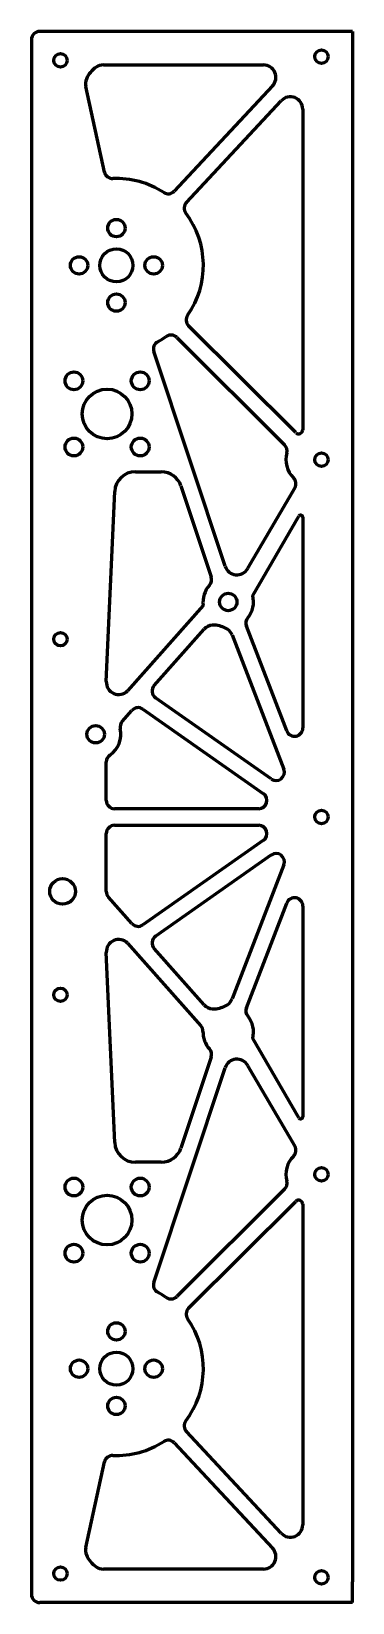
# Model space of a CAD drawing. Header units: millimetres. Extents: x -170 to -93, y 69 to 449.
import ezdxf

# ---------------------------------------------------------------- set-up
doc = ezdxf.new("R2010")
doc.units = ezdxf.units.MM
doc.linetypes.add('K5LT_BASIC', pattern=[0])
doc.layers.add('Системный слой (1)', color=251, linetype='Continuous', true_color=0x6c6c6c)

msp = doc.modelspace()

# ---------------------------------------------------------------- linework, layer by layer
at = {"layer": 'Системный слой (1)', "color": 150, "linetype": 'K5LT_BASIC', "lineweight": 60, "true_color": 0x0080ff}
for p, q in [((-92.91, 449.19), (-168.41, 449.19)), ((-92.91, 449.19), (-92.91, 74.19)), ((-170.41, 447.19), (-170.41, 71.19)), ((-153.06, 441.09), (-114.4, 441.09)), ((-152.78, 415.17), (-157.28, 435.85)), ((-112.2, 436.04), (-135.94, 410.55)), ((-133.01, 407.82), (-110.1, 432.43)), ((-104.91, 430.38), (-104.91, 352.85)), ((-106.61, 352.15), (-132.48, 378.01)), ((-135.31, 375.18), (-109.3, 349.18)), ((-123.66, 319.82), (-140.88, 371.74)), ((-145.32, 342.68), (-139.07, 342.68)), ((-134.32, 339.26), (-127.02, 317.24)), ((-106.85, 338.82), (-118.22, 319.25)), ((-152.34, 291.95), (-150.32, 337.9)), ((-117.01, 312.74), (-105.84, 331.96)), ((-104.91, 331.71), (-104.91, 280.73)), ((-128.95, 310.32), (-147.22, 289.7)), ((-140.81, 290.99), (-128.76, 304.59)), ((-108.77, 280.01), (-118.51, 305.33)), ((-121.98, 303.21), (-109.49, 270.73)), ((-143.51, 285.27), (-114.41, 264.82)), ((-112.51, 268.38), (-140.47, 288.03)), ((-148.51, 282.31), (-146.16, 284.96)), ((-152.34, 263.19), (-152.34, 272.5)), ((-115.56, 261.19), (-150.34, 261.19)), ((-152.34, 241.15), (-152.34, 255.19)), ((-150.34, 257.19), (-115.56, 257.19)), ((-114.41, 253.55), (-143.51, 233.1)), ((-140.47, 230.35), (-112.51, 250)), ((-109.49, 247.64), (-121.98, 215.17)), ((-146.16, 233.41), (-151.84, 239.82)), ((-118.51, 213.04), (-108.77, 238.36)), ((-104.91, 237.65), (-104.91, 186.67)), ((-147.22, 228.68), (-129.51, 208.69)), ((-150.32, 180.47), (-152.34, 226.42)), ((-128.76, 213.79), (-140.81, 227.39)), ((-105.84, 186.41), (-117.01, 205.64)), ((-140.88, 146.63), (-123.66, 198.56)), ((-127.02, 201.13), (-134.32, 179.12)), ((-118.22, 199.12), (-106.85, 179.55)), ((-139.07, 175.69), (-145.32, 175.69)), ((-109.3, 169.2), (-135.31, 143.19)), ((-132.48, 140.37), (-106.61, 166.23)), ((-104.91, 165.52), (-104.91, 88)), ((-110.1, 85.95), (-133.01, 110.55)), ((-135.94, 107.83), (-112.2, 82.33)), ((-157.28, 82.53), (-152.78, 103.21)), ((-114.4, 77.29), (-153.06, 77.29)), ((-92.91, 69.19), (-92.91, 74.19)), ((-92.91, 69.19), (-168.41, 69.19))]:
    msp.add_line(p, q, dxfattribs=at)
for centre, radius in [((-100.41, 443.09), 1.62), ((-163.41, 442.19), 1.62), ((-149.91, 401.61), 2.1), ((-149.91, 392.61), 4), ((-158.91, 392.61), 2.1), ((-140.91, 392.61), 2.1), ((-149.91, 383.61), 2.1), ((-160.16, 364.68), 2.15), ((-144.16, 364.68), 2.15), ((-152.16, 356.68), 6), ((-160.16, 348.68), 2.15), ((-144.16, 348.68), 2.15), ((-100.41, 345.61), 1.62), ((-122.91, 311.19), 2.1), ((-163.41, 302.19), 1.62), ((-154.91, 279.19), 2.1), ((-100.41, 259.19), 1.62), ((-162.91, 241.19), 3.1), ((-163.41, 216.19), 1.62), ((-160.16, 169.69), 2.15), ((-144.16, 169.69), 2.15), ((-100.41, 172.76), 1.62), ((-152.16, 161.69), 6), ((-160.16, 153.69), 2.15), ((-144.16, 153.69), 2.15), ((-149.91, 134.76), 2.1), ((-149.91, 125.76), 4), ((-158.91, 125.76), 2.1), ((-140.91, 125.76), 2.1), ((-149.91, 116.76), 2.1), ((-163.41, 76.19), 1.62), ((-100.41, 75.29), 1.62)]:
    msp.add_circle(centre, radius, dxfattribs=at)
for centre, radius, start, end in [((-168.41, 447.19), 2, 90, 180), ((-153.06, 438.09), 3, 90, 125.1167), ((-114.4, 438.09), 3, 317.0425, 90), ((-154.35, 436.49), 3, 157.1773, 192.2939), ((-150.93, 435.05), 6.72, 125.1167, 157.1773), ((-107.91, 430.38), 3, 0, 137.0425), ((-150.82, 415.59), 2, 192.2939, 272.2785), ((-149.91, 392.61), 21, 57.0579, 92.2785), ((-137.4, 411.91), 2, 237.0579, 317.0425), ((-131.55, 406.46), 2, 137.0425, 217.0271), ((-149.91, 392.61), 21, 325.0154, 37.0271), ((-131.06, 379.42), 2, 145.0154, 225), ((-138.98, 372.37), 2, 118.3609, 198.3455), ((-149.91, 392.61), 21, 298.3609, 304.9846), ((-136.72, 373.77), 2, 45, 124.9846), ((-105.91, 352.85), 1, 225, 0), ((-110.72, 347.76), 2, 344.5924, 45), ((-102.91, 345.61), 6.1, 164.5924, 225.5487), ((-145.32, 337.68), 5, 90, 177.4759), ((-139.07, 337.68), 5, 18.3455, 90), ((-108.58, 339.83), 2, 329.8436, 45.5487), ((-105.41, 331.71), 0.5, 0, 149.8436), ((-120.81, 320.76), 3, 198.3455, 329.8436), ((-128.92, 316.61), 2, 317.9379, 18.3455), ((-122.91, 311.19), 6.1, 137.9379, 188.1981), ((-122.91, 311.19), 6.1, 320.63, 14.7276), ((-126.51, 302.6), 3, 94.2757, 138.4417), ((-126.31, 299.93), 5.68, 76.3956, 94.2757), ((-122.91, 311.19), 6.1, 250.1924, 256.1755), ((-126.31, 299.93), 5.68, 55.1966, 69.9724), ((-124.78, 302.13), 3, 21.0375, 55.1966), ((-116.65, 306.05), 2, 140.63, 201.0375), ((-149.35, 291.82), 3, 177.4759, 315), ((-139.32, 289.66), 2, 138.4417, 234.9038), ((-144.66, 283.64), 2, 54.9038, 138.4417), ((-147.01, 280.99), 2, 138.4417, 192.8278), ((-154.91, 279.19), 6.1, 304.3008, 12.8278), ((-106.91, 280.73), 2, 201.0375, 0), ((-150.34, 272.5), 2, 124.3008, 180), ((-111.36, 270.01), 2, 234.9038, 21.0375), ((-150.34, 263.19), 2, 180, 270), ((-115.56, 263.19), 2, 270, 54.9038), ((-150.34, 255.19), 2, 90, 180), ((-115.56, 255.19), 2, 305.0962, 90), ((-111.36, 248.36), 2, 338.9625, 125.0962), ((-150.34, 241.15), 2, 180, 221.5583), ((-106.91, 237.65), 2, 0, 158.9625), ((-144.66, 234.74), 2, 221.5583, 305.0962), ((-149.35, 226.56), 3, 45, 182.5241), ((-139.32, 228.71), 2, 125.0962, 221.5583), ((-126.51, 215.78), 3, 221.5583, 265.7243), ((-126.31, 218.45), 5.68, 265.7243, 283.6044), ((-122.91, 207.19), 6.1, 103.8245, 109.8076), ((-126.31, 218.45), 5.68, 290.0276, 304.8034), ((-124.78, 216.25), 3, 304.8034, 338.9625), ((-116.65, 212.33), 2, 158.9625, 219.37), ((-122.91, 207.19), 6.1, 345.2724, 39.37), ((-131.01, 207.37), 2, 358.7335, 41.5583), ((-122.91, 207.19), 6.1, 178.7335, 222.0621), ((-128.92, 201.76), 2, 341.6545, 42.0621), ((-120.81, 197.61), 3, 30.1564, 161.6545), ((-105.41, 186.67), 0.5, 210.1564, 0), ((-145.32, 180.69), 5, 182.5241, 270), ((-139.07, 180.69), 5, 270, 341.6545), ((-108.58, 178.55), 2, 314.4513, 30.1564), ((-102.91, 172.76), 6.1, 134.4513, 195.4076), ((-110.72, 170.61), 2, 315, 15.4076), ((-105.91, 165.52), 1, 0, 135), ((-138.98, 146), 2, 161.6545, 241.6391), ((-149.91, 125.76), 21, 55.0154, 61.6391), ((-136.72, 144.61), 2, 235.0154, 315), ((-149.91, 125.76), 21, 322.9729, 34.9846), ((-131.06, 138.95), 2, 135, 214.9846), ((-131.55, 111.91), 2, 142.9729, 222.9575), ((-149.91, 125.76), 21, 267.7215, 302.9421), ((-137.4, 106.46), 2, 42.9575, 122.9421), ((-150.82, 102.78), 2, 87.7215, 167.7061), ((-107.91, 88), 3, 222.9575, 0), ((-154.35, 81.89), 3, 167.7061, 202.8227), ((-150.93, 83.33), 6.72, 202.8227, 234.8833), ((-114.4, 80.29), 3, 270, 42.9575), ((-153.06, 80.29), 3, 234.8833, 270), ((-168.41, 71.19), 2, 180, 270)]:
    msp.add_arc(centre, radius, start, end, dxfattribs=at)

doc.saveas('drawing.dxf')
